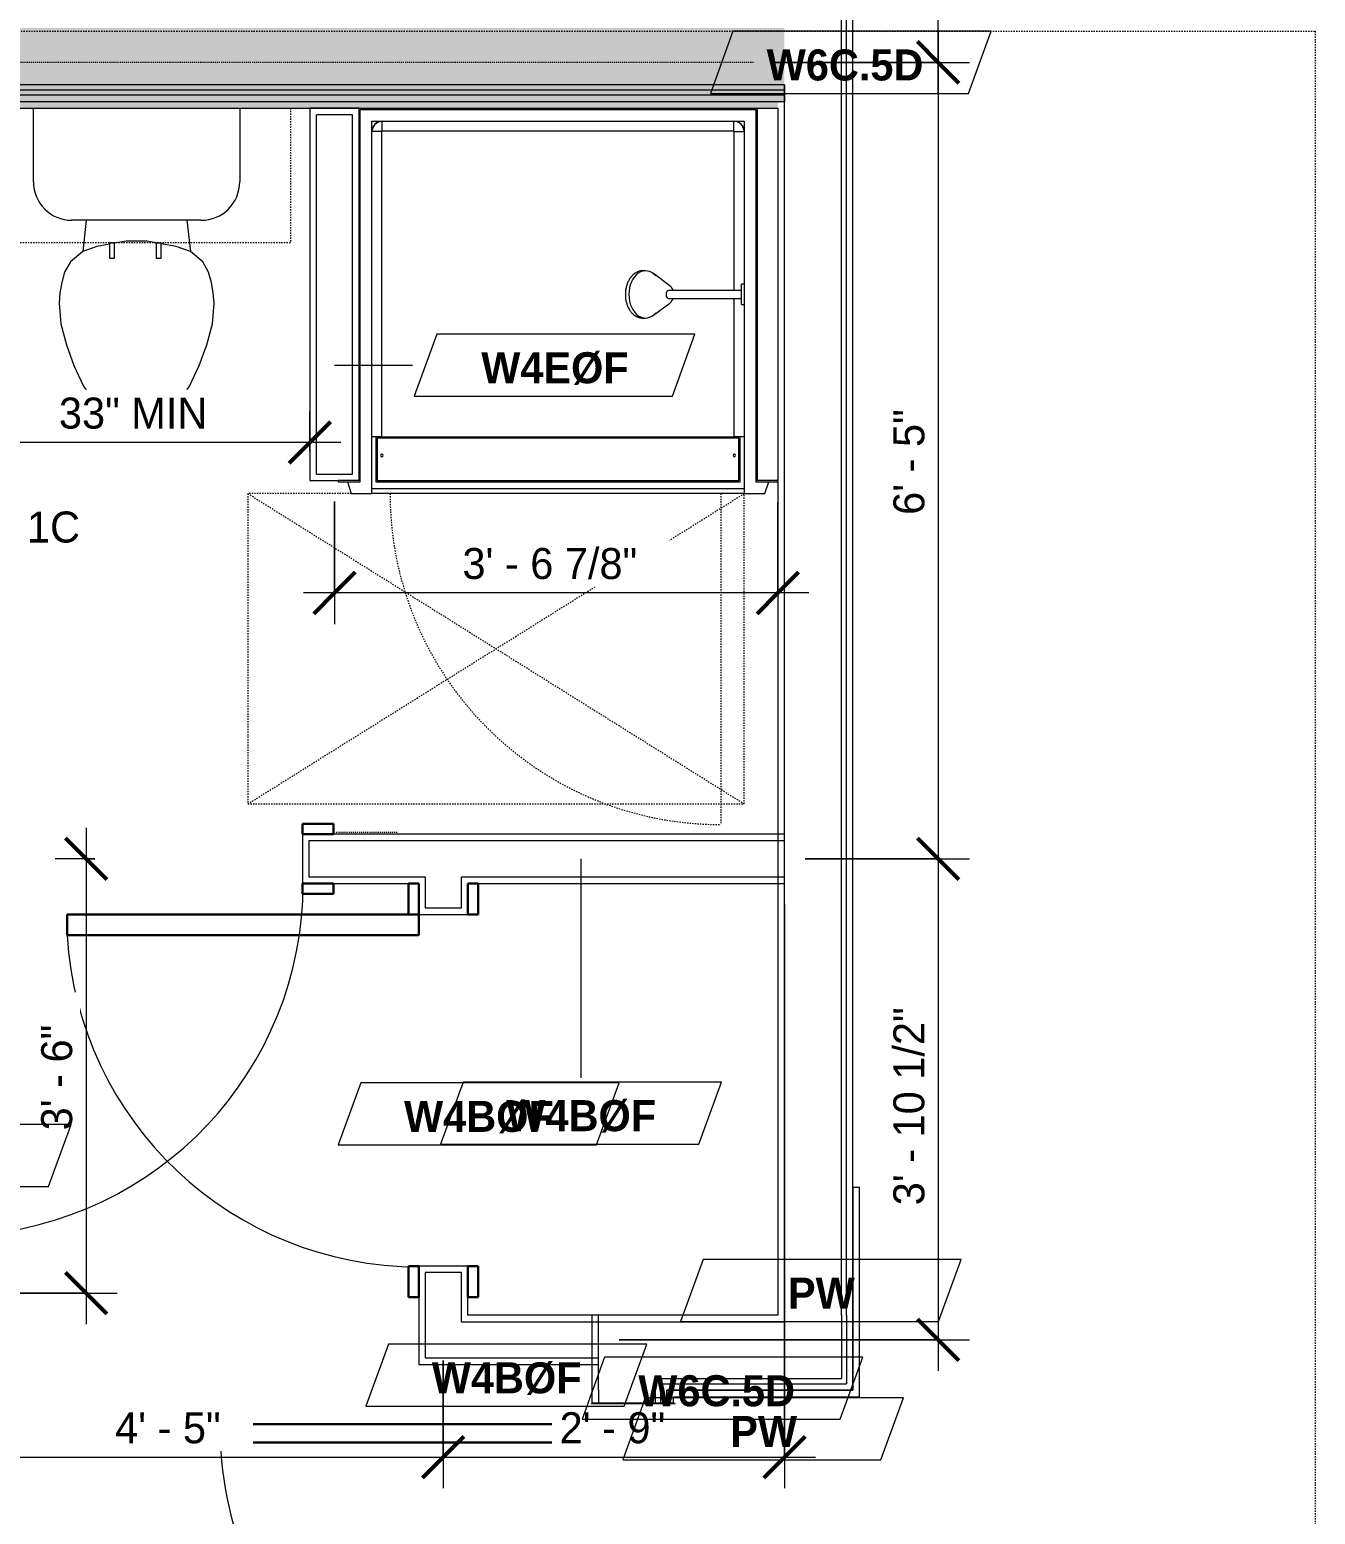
# Model space of a CAD drawing. Header units: inches. Extents: x -4010 to -1814, y 9846 to 12241.
# Drawn here: x -3559.7 to -3435.3, y 10697.8 to 10841.3 of the extents above; entities that cross this region are included whole.
import ezdxf

# ---------------------------------------------------------------- set-up
doc = ezdxf.new("R2010")
doc.units = ezdxf.units.IN
doc.header["$MEASUREMENT"] = 0
for name, pattern in [('Dash', [0.25, 0.125, -0.125]), ('Dash 3_32_', [0.1875, 0.09375, -0.09375]), ('Dash_2_', [0.25, 0.125, -0.125])]:
    doc.linetypes.add(name, pattern=pattern)
for name, color, linetype, lineweight in [('0-1', 7, 'Continuous', 5), ('0-3', 8, 'Continuous', 9), ('A-ANNO-DIMS', 211, 'Continuous', 9), ('A-ANNO-DIMS-32', 211, 'Continuous', 9), ('A-DETL-1', 90, 'Dash 3_32_', 18), ('A-DOOR-1', 7, 'Continuous', 9), ('A-DOOR-2', 10, 'Continuous', 30), ('A-DOOR-3', 31, 'Continuous', 9), ('A-DOOR-4', 31, 'Continuous', 30), ('A-DOOR-FRAM-2', 10, 'Continuous', 30), ('A-DOOR-FRAM-3', 31, 'Continuous', 30), ('A-GENM', 5, 'Continuous', 9), ('A-GENM-HDLN', 13, 'Dash', 9), ('A-WALL', 113, 'Continuous', 18), ('A-WALL-2', 250, 'Continuous', 18), ('A-WALL-3', 113, 'Continuous', 9), ('A-WALL-IDEN', 211, 'Continuous', 9), ('G-ANNO-SYMB-3', 111, 'Continuous', 9), ('G-ANNO-SYMB-4', 111, 'Dash_2_', 9), ('I-WALL-1', 21, 'Continuous', 18), ('I-WALL-2', 241, 'Continuous', 5), ('I-WALL-3', 7, 'Continuous', 9), ('I-WALL-4', 2, 'Continuous', 9), ('P-SANR-FIXT', 6, 'Continuous', 9), ('P-SANR-FIXT-HDLN', 131, 'Dash', 9), ('Q-CASE', 31, 'Continuous', 9), ('Q-CASE-1', 31, 'Dash', 9)]:
    doc.layers.add(name, color=color, linetype=linetype, lineweight=lineweight)
doc.styles.add('Century Gothic', font='ufonts.com_century-gothic.ttf', dxfattribs={"height": 3})
doc.styles.add('Century Gothic_B_1', font='GOTHICB.TTF', dxfattribs={"height": 3})
doc.dimstyles.new('OD_1__HACK_2_1', dxfattribs={"dimscale": 12, "dimtxt": 3.132505, "dimasz": 0.333333, "dimexe": 0.25, "dimexo": 0.166667, "dimgap": 0.041667, "dimtad": 1, "dimdec": 4, "dimrnd": 0.0625, "dimzin": 3, "dimdsep": 46, "dimlunit": 4, "dimtxsty": 'Century Gothic', "dimblk1": 'OBLIQUE', "dimblk2": 'OBLIQUE', "dimsah": 1, "dimcen": 0.09, "dimdle": 0.25, "dimazin": 0, "dimtfac": 1, "dimtdec": 4, "dimtix": 1, "dimtmove": 0, "dimatfit": 3, "dimfxl": 1, "dimtvp": 1, "dimtfill": 1, "dimfrac": 2, "dimtolj": 1, "dimtzin": 0, "dimarcsym": 2})

# ---------------------------------------------------------------- blocks, each defined once
blk = doc.blocks.new('HOLLOW METAL - UNIT DOOR-2191978-UNIT PLANS - 2ND _ 3RD FLOOR')
at = {"layer": 'A-DOOR-1'}
blk.add_arc((18, 3.875), 36, 90, 180, dxfattribs=at)
at = {"layer": 'A-DOOR-2'}
for p, q in [((18, 39.875), (16.25, 39.875)), ((16.25, 39.875), (16.25, 3.875)), ((18, 3.875), (18, 39.875)), ((16.25, 3.875), (18, 3.875))]:
    blk.add_line(p, q, dxfattribs=at)
at = {"layer": 'A-DOOR-FRAM-2'}
for p, q in [((-18, 3.875), (-20, 3.875)), ((-20, 3.875), (-20, -4.125)), ((-18, 1.9375), (-18, 3.875)), ((18, 3.875), (18, 1.9375)), ((20, 3.875), (18, 3.875)), ((20, -4.125), (20, 3.875)), ((-17.375, 1.9375), (-18, 1.9375)), ((-17.375, -2.1875), (-17.375, 1.9375)), ((18, 1.9375), (17.375, 1.9375)), ((17.375, 1.9375), (17.375, -2.1875)), ((-18, -4.125), (-18, -2.1875)), ((-18, -2.1875), (-17.375, -2.1875)), ((17.375, -2.1875), (18, -2.1875)), ((18, -2.1875), (18, -4.125)), ((-20, -4.125), (-18, -4.125)), ((18, -4.125), (20, -4.125))]:
    blk.add_line(p, q, dxfattribs=at)
blk = doc.blocks.new('CTR - 1st Phase - Common Walls_rvt-1-UNIT PLANS - 2ND _ 3RD FLOOR')
at = {"layer": 'I-WALL-1'}
blk.add_hatch(color=256, dxfattribs=at).paths.add_polyline_path([(-3487.3, 10833.75), (-3487.3, 10834.38), (-3852.47, 10834.38), (-3852.47, 10833.75), (-3489.32, 10833.75)], flags=0)
at = {"layer": 'I-WALL-2'}
for points in [[(-3487.3, 10836), (-3486.67, 10836), (-3486.67, 10841.5), (-3852.47, 10841.5), (-3852.47, 10836), (-3494.85, 10836)], [(-3487.3, 10835.5), (-3486.67, 10835.5), (-3486.67, 10836), (-3852.47, 10836), (-3852.47, 10835.5), (-3494.85, 10835.5)], [(-3486.67, 10835), (-3486.67, 10835.5), (-3852.47, 10835.5), (-3852.47, 10835), (-3487.3, 10835)], [(-3486.67, 10834.38), (-3486.67, 10835), (-3852.47, 10835), (-3852.47, 10834.38), (-3487.3, 10834.38)]]:
    blk.add_hatch(color=256, dxfattribs=at).paths.add_polyline_path(points, flags=0)
at = {"layer": 'A-WALL-2'}
for p, q in [((-3481.17, 10717.06), (-3481.17, 10959.31)), ((-3480.67, 10717.06), (-3480.67, 10959.31)), ((-3487.3, 10836), (-3852.47, 10836)), ((-3486.67, 10836), (-3487.3, 10836)), ((-3486.67, 10836), (-3486.67, 10835.5)), ((-3486.67, 10835.5), (-3486.67, 10836)), ((-3487.3, 10835.5), (-3852.47, 10835.5)), ((-3487.3, 10835), (-3852.47, 10835)), ((-3486.67, 10835.5), (-3487.3, 10835.5)), ((-3486.67, 10835), (-3487.3, 10835)), ((-3486.67, 10835.5), (-3486.67, 10835)), ((-3486.67, 10835), (-3486.67, 10835.5)), ((-3486.67, 10835), (-3486.67, 10834.38)), ((-3486.67, 10834.38), (-3486.67, 10835)), ((-3487.3, 10834.38), (-3852.47, 10834.38)), ((-3486.67, 10834.38), (-3487.3, 10834.38)), ((-3486.67, 10717.06), (-3486.67, 10834.38)), ((-3486.67, 10717.06), (-3486.67, 10716.44)), ((-3481.17, 10717.06), (-3481.17, 10716.44)), ((-3480.67, 10717.06), (-3480.67, 10710.94)), ((-3504.67, 10716.44), (-3486.67, 10716.44)), ((-3504.67, 10710.94), (-3504.67, 10716.44)), ((-3481.17, 10716.44), (-3481.17, 10710.94)), ((-3504.67, 10709.81), (-3504.67, 10710.94)), ((-3504.67, 10709.81), (-3504.67, 10708.53)), ((-3499.17, 10710.94), (-3481.17, 10710.94)), ((-3499.17, 10710.44), (-3499.17, 10710.94)), ((-3499.17, 10709.81), (-3499.17, 10710.44)), ((-3499.17, 10709.81), (-3499.17, 10708.53)), ((-3498.67, 10710.44), (-3480.67, 10710.44)), ((-3498.67, 10709.81), (-3498.67, 10710.44)), ((-3498.67, 10709.81), (-3498.67, 10708.53)), ((-3480.67, 10710.94), (-3480.67, 10710.44))]:
    blk.add_line(p, q, dxfattribs=at)
at = {"layer": 'I-WALL-3'}
for p, q in [((-3480.05, 10717.06), (-3480.05, 10959.31)), ((-3852.47, 10833.75), (-3527.82, 10833.75)), ((-3489.32, 10833.75), (-3487.3, 10833.75)), ((-3487.3, 10833.75), (-3487.3, 10797.75)), ((-3487.3, 10797.63), (-3487.3, 10717.06)), ((-3479.42, 10729.41), (-3480.05, 10729.41)), ((-3480.05, 10729.41), (-3480.05, 10709.81)), ((-3479.42, 10709.81), (-3479.42, 10729.41)), ((-3487.3, 10717.06), (-3505.3, 10717.06)), ((-3505.3, 10717.06), (-3505.3, 10716.44)), ((-3480.05, 10710.44), (-3480.05, 10717.06)), ((-3505.3, 10716.44), (-3505.3, 10709.81)), ((-3505.3, 10709.81), (-3505.3, 10708.53)), ((-3498.05, 10709.81), (-3480.05, 10709.81)), ((-3498.05, 10708.53), (-3498.05, 10709.81)), ((-3480.05, 10709.81), (-3498.05, 10709.81)), ((-3498.05, 10709.81), (-3498.05, 10709.19)), ((-3480.05, 10709.81), (-3480.05, 10710.44)), ((-3479.42, 10709.19), (-3479.42, 10709.81)), ((-3498.05, 10709.19), (-3498.05, 10708.53)), ((-3497.42, 10709.19), (-3479.42, 10709.19)), ((-3497.42, 10708.53), (-3497.42, 10709.19))]:
    blk.add_line(p, q, dxfattribs=at)
at = {"layer": '0-3', "rotation": 89.99999999999123}
blk.add_blockref('HOLLOW METAL - UNIT DOOR-2191978-UNIT PLANS - 2ND _ 3RD FLOOR', (-3501.42, 10688.53), dxfattribs=at)
blk = doc.blocks.new('SWING - SINGLE - FLUSH - 2-10 x 6-8 - PRIVACY-3199407-UNIT PLANS - 2ND _ 3RD FLOOR')
at = {"layer": 'A-DOOR-3'}
blk.add_arc((17, 2.37), 34.07, 93.3657, 180, dxfattribs=at)
at = {"layer": 'A-DOOR-4'}
for p, q in [((15, 2.37), (15, 36.38)), ((17, 36.38), (15, 36.38)), ((17, 2.37), (17, 36.38)), ((17, 2.37), (15, 2.37))]:
    blk.add_line(p, q, dxfattribs=at)
at = {"layer": 'A-DOOR-FRAM-3'}
for p, q in [((-17, 3.37), (-20, 3.37)), ((-20, 3.37), (-20, 2.37)), ((-17, 2.37), (-17, 3.37)), ((20, 3.37), (17, 3.37)), ((17, 3.37), (17, 2.37)), ((20, 2.37), (20, 3.37)), ((-20, 2.37), (-17, 2.37)), ((17, 2.37), (20, 2.37)), ((-17, -2.38), (-20, -2.38)), ((-20, -2.38), (-20, -3.38)), ((-17, -3.38), (-17, -2.38)), ((20, -2.38), (17, -2.38)), ((17, -2.38), (17, -3.38)), ((20, -3.38), (20, -2.38)), ((-20, -3.38), (-17, -3.38)), ((17, -3.38), (20, -3.38))]:
    blk.add_line(p, q, dxfattribs=at)
blk = doc.blocks.new('SWING - SINGLE - FLUSH - 2-10 x 6-8 - PRIVACY-3928387-UNIT PLANS - 2ND _ 3RD FLOOR')
at = {"layer": 'A-DOOR-3'}
blk.add_arc((17, 2.37), 34.07, 93.3657, 180, dxfattribs=at)
at = {"layer": 'A-DOOR-4'}
for p, q in [((15, 2.37), (15, 36.38)), ((17, 36.38), (15, 36.38)), ((17, 2.37), (17, 36.38)), ((17, 2.37), (15, 2.37))]:
    blk.add_line(p, q, dxfattribs=at)
at = {"layer": 'A-DOOR-FRAM-3'}
for p, q in [((-17, 3.37), (-20, 3.37)), ((-20, 3.37), (-20, 2.37)), ((-17, 2.37), (-17, 3.37)), ((20, 3.37), (17, 3.37)), ((17, 3.37), (17, 2.37)), ((20, 2.37), (20, 3.37)), ((-20, 2.37), (-17, 2.37)), ((17, 2.37), (20, 2.37)), ((-17, -2.38), (-20, -2.38)), ((-20, -2.38), (-20, -3.38)), ((-17, -3.38), (-17, -2.38)), ((20, -2.38), (17, -2.38)), ((17, -2.38), (17, -3.38)), ((20, -3.38), (20, -2.38)), ((-20, -3.38), (-17, -3.38)), ((17, -3.38), (20, -3.38))]:
    blk.add_line(p, q, dxfattribs=at)
blk = doc.blocks.new('Toilet-Domestic-3D - Toilet-Domestic-3D-1352612-UNIT PLANS - 2ND _ 3RD FLOOR')
at = {"layer": 'P-SANR-FIXT'}
for p, q in [((-9.98, 11.75), (-9.98, 18.86)), ((9.98, 18.86), (9.98, 11.75)), ((6.25, 8.02), (-6.25, 8.02)), ((-4.86, 8.02), (-5.21, 5)), ((4.86, 8.02), (5.21, 5)), ((-1, 6), (-2.13, 5.8)), ((1, 6), (-1, 6)), ((1.89, 5.84), (1, 6)), ((3.84, 5.5), (2.37, 5.76)), ((-5.21, 5), (-6.4, 4)), ((-3.84, 5.5), (-5.21, 5)), ((-2.61, 5.72), (-3.84, 5.5)), ((5.21, 5), (3.84, 5.5)), ((6.4, 4), (5.21, 5)), ((-6.97, 3), (-7.24, 2)), ((-6.4, 4), (-6.97, 3)), ((6.97, 3), (6.4, 4)), ((7.24, 2), (6.97, 3)), ((-7.24, 2), (-7.41, 1)), ((7.41, 1), (7.24, 2)), ((-7.41, 1), (-7.5, 0)), ((-7.5, 0), (-7.33, -1.99)), ((7.33, -1.99), (7.5, 0)), ((7.5, 0), (7.41, 1)), ((-7.33, -1.99), (-6.79, -4)), ((6.79, -4), (7.33, -1.99)), ((-6.79, -4), (-6.06, -6)), ((6.06, -6), (6.79, -4)), ((-6.06, -6), (-5.13, -8)), ((5.13, -8), (6.06, -6)), ((-5.13, -8), (-3.74, -10)), ((3.74, -10), (5.13, -8)), ((-3.74, -10), (-2.74, -11)), ((2.74, -11), (3.74, -10)), ((-2.74, -11), (-1.87, -11.5)), ((1.87, -11.5), (2.74, -11)), ((-1.87, -11.5), (-0.5, -12)), ((-0.5, -12), (0.5, -12)), ((0.5, -12), (1.87, -11.5))]:
    blk.add_line(p, q, dxfattribs=at)
for centre, start, end in [((-6.25, 11.75), 180, 270), ((6.25, 11.75), 270, 360)]:
    blk.add_arc(centre, 3.73, start, end, dxfattribs=at)
blk = doc.blocks.new('ADA Clearances - 30_x48_-3255449-UNIT PLANS - 2ND _ 3RD FLOOR')
at = {"layer": 'A-GENM-HDLN'}
for p, q in [((15, -24), (-15, 24)), ((-15, -24), (15, 24)), ((15, 24), (-15, 24)), ((15, -24), (15, 24)), ((-15, -14), (-15, -24)), ((-15, -24), (15, -24))]:
    blk.add_line(p, q, dxfattribs=at)
blk = doc.blocks.new('300 Series Wall Hung Cabinet_326 - 30_-2909953-UNIT PLANS - 2ND _ 3RD FLOOR')
at = {"layer": 'Q-CASE'}
for p, q in [((-2.01, 14.69), (-2.5, 14.69)), ((-2.5, 14.69), (-2.5, 13.19)), ((-2.01, 13.19), (-2.01, 14.69)), ((2.49, 14.69), (2, 14.69)), ((2, 14.69), (2, 13.19)), ((2.49, 13.19), (2.49, 14.69)), ((-2.01, 13.19), (-2.5, 13.19)), ((2.49, 13.19), (2, 13.19))]:
    blk.add_line(p, q, dxfattribs=at)
at = {"layer": 'Q-CASE-1'}
for p, q in [((-15, 0.19), (-15, 13.19)), ((-15, 13.19), (15, 13.19)), ((15, 13.19), (15, 0.19)), ((15, 0.19), (-15, 0.19))]:
    blk.add_line(p, q, dxfattribs=at)
blk = doc.blocks.new('4LBS24238A75FTB_V2 - 4LBS24238A75FTB_V2-3746186-UNIT PLANS - 2ND _ 3RD FLOOR')
at = {"layer": 'P-SANR-FIXT'}
for p, q in [((0, -0.5), (38.5, -0.5)), ((0, -36.5), (0, -0.5)), ((0.12, -36.62), (0.12, -0.63)), ((0.12, -0.63), (38.38, -0.63)), ((38.38, -0.63), (38.38, -36.62)), ((38.5, -0.5), (38.5, -36.5)), ((1.25, -37.75), (1.25, -1.75)), ((1.25, -1.75), (37.25, -1.75)), ((1.3, -2.43), (1.28, -2.51)), ((1.42, -2.2), (1.4, -2.23)), ((1.58, -2.01), (1.51, -2.08)), ((1.73, -1.9), (1.7, -1.92)), ((2.01, -1.78), (1.93, -1.8)), ((2.2, -32.27), (2.2, -2.75)), ((2.25, -1.77), (2.25, -1.75)), ((36.25, -1.77), (2.25, -1.77)), ((36.25, -2.7), (2.25, -2.7)), ((36.25, -1.77), (36.25, -1.75)), ((36.3, -18.11), (36.3, -2.75)), ((36.57, -1.8), (36.49, -1.78)), ((36.8, -1.92), (36.77, -1.9)), ((36.99, -2.08), (36.92, -2.01)), ((37.1, -2.23), (37.08, -2.2)), ((37.22, -2.51), (37.2, -2.43)), ((37.25, -1.75), (37.25, -17.52)), ((36.3, -32.27), (36.3, -18.89)), ((37.25, -19.48), (37.25, -37.75)), ((1.62, -32.27), (1.62, -36.62)), ((36.75, -32.38), (1.75, -32.38)), ((1.75, -32.38), (1.75, -36.5)), ((2.2, -32.27), (36.3, -32.27)), ((36.75, -36.5), (36.75, -32.38)), ((36.88, -36.62), (36.88, -32.27)), ((0, -36.5), (-2.02, -36.5)), ((-2.02, -36.5), (-2.02, -36.62)), ((-2.02, -36.62), (0.12, -36.62)), ((-1.13, -36.62), (-0.75, -37.75)), ((1.25, -37.25), (37.25, -37.25)), ((1.25, -37.75), (1.25, -37.25)), ((1.62, -36.62), (36.88, -36.62)), ((1.75, -36.5), (36.75, -36.5)), ((37.25, -37.25), (37.25, -37.75)), ((38.38, -36.62), (40.52, -36.62)), ((40.52, -36.5), (38.5, -36.5)), ((39.25, -37.75), (39.63, -36.62)), ((40.52, -36.62), (40.52, -36.5)), ((-0.75, -37.75), (1.25, -37.75)), ((37.25, -37.75), (1.25, -37.75)), ((37.25, -37.75), (39.25, -37.75))]:
    blk.add_line(p, q, dxfattribs=at)
for centre, radius, start, end in [((2.25, -2.75), 1, 90, 180), ((36.25, -2.75), 1, 0, 90), ((2.2, -34.06), 0.125, 0, 180), ((2.2, -34.06), 0.125, 180, 0), ((36.3, -34.06), 0.125, 0, 180), ((36.3, -34.06), 0.125, 180, 0)]:
    blk.add_arc(centre, radius, start, end, dxfattribs=at)
for centre, start_param, end_param in [((2.2, -32.28), 1.570796, 3.141593), ((36.3, -32.28), 0, 1.570796)]:
    blk.add_ellipse(centre, major_axis=(0.95, 0), ratio=0.019505, start_param=start_param, end_param=end_param, dxfattribs=at)
for points, knots in [([(2.25, -1.77), (2.18, -1.77), (2.05, -1.78), (1.8, -1.86), (1.52, -2.04), (1.34, -2.32), (1.26, -2.57), (1.25, -2.7), (1.25, -2.77)], [0, 0, 0, 0, 0.125, 0.25, 0.5, 0.75, 0.875, 1, 1, 1, 1]), ([(1.38, -2.25), (1.41, -2.21), (1.47, -2.12), (1.54, -2.04), (1.59, -2)], [-0.6665731, -0.6665731, -0.6665731, -0.6665731, -0.5714286, -0.4611793, -0.4611793, -0.4611793, -0.4611793]), ([(1.75, -1.88), (1.77, -1.87), (1.86, -1.82), (2.03, -1.77), (2.17, -1.75), (2.25, -1.75)], [-0.3333068, -0.3333068, -0.3333068, -0.3333068, -0.2857143, -0.1428571, 0, 0, 0, 0]), ([(2.25, -2.7), (2.24, -2.7), (2.24, -2.7), (2.23, -2.7), (2.22, -2.71), (2.22, -2.71), (2.21, -2.72), (2.21, -2.73), (2.2, -2.74), (2.2, -2.74), (2.2, -2.75), (2.2, -2.75)], [-1, -1, -1, -1, -0.833333, -0.75, -0.666667, -0.583333, -0.416667, -0.333333, -0.208333, -0.083333, 0, 0, 0, 0]), ([(36.25, -1.75), (36.31, -1.75), (36.42, -1.76), (36.59, -1.8), (36.7, -1.85), (36.75, -1.88)], [-1, -1, -1, -1, -0.8928571, -0.7857143, -0.6666667, -0.6666667, -0.6666667, -0.6666667]), ([(37.25, -2.77), (37.25, -2.7), (37.24, -2.57), (37.16, -2.32), (36.98, -2.04), (36.7, -1.86), (36.45, -1.78), (36.32, -1.77), (36.25, -1.77)], [0, 0, 0, 0, 0.125, 0.25, 0.5, 0.75, 0.875, 1, 1, 1, 1]), ([(36.3, -2.75), (36.3, -2.74), (36.3, -2.74), (36.3, -2.73), (36.29, -2.72), (36.29, -2.72), (36.28, -2.71), (36.27, -2.71), (36.26, -2.7), (36.26, -2.7), (36.25, -2.7), (36.25, -2.7)], [-1, -1, -1, -1, -0.833333, -0.75, -0.666667, -0.583333, -0.416667, -0.333333, -0.208333, -0.083333, 0, 0, 0, 0]), ([(36.75, -1.88), (36.79, -1.91), (36.89, -1.97), (36.97, -2.05), (37.01, -2.1)], [-0.6665731, -0.6665731, -0.6665731, -0.6665731, -0.5714286, -0.4475924, -0.4475924, -0.4475924, -0.4475924]), ([(37.12, -2.25), (37.13, -2.27), (37.16, -2.33), (37.18, -2.38), (37.19, -2.42)], [-0.3333068, -0.3333068, -0.3333068, -0.3333068, -0.2857143, -0.2174647, -0.2174647, -0.2174647, -0.2174647])]:
    blk.add_open_spline(points, degree=3, knots=knots, dxfattribs=at)
for points in [[(1.25, -2.75), (1.25, -2.74), (1.25, -2.72), (1.25, -2.71)], [(2.2, -2.75), (2.12, -2.75), (1.95, -2.75), (1.72, -2.75), (1.52, -2.76), (1.37, -2.76), (1.27, -2.76), (1.25, -2.77), (1.25, -2.77)], [(1.35, -2.32), (1.36, -2.3), (1.37, -2.27), (1.38, -2.25)], [(1.63, -1.97), (1.67, -1.94), (1.71, -1.91), (1.75, -1.88)], [(2.25, -2.7), (2.25, -2.62), (2.25, -2.45), (2.25, -2.22), (2.25, -2.03), (2.25, -1.88), (2.25, -1.82), (2.25, -1.8)], [(36.25, -2.7), (36.25, -2.62), (36.25, -2.45), (36.25, -2.22), (36.25, -2.03), (36.25, -1.88), (36.25, -1.82), (36.25, -1.8)], [(36.3, -2.75), (36.38, -2.75), (36.55, -2.75), (36.78, -2.75), (36.98, -2.76), (37.13, -2.76), (37.23, -2.76), (37.25, -2.77), (37.25, -2.77)], [(37.04, -2.14), (37.07, -2.18), (37.09, -2.21), (37.12, -2.25)], [(37.25, -2.67), (37.25, -2.7), (37.25, -2.72), (37.25, -2.75)]]:
    blk.add_open_spline(points, degree=3, dxfattribs=at)
at = {"layer": 'P-SANR-FIXT-HDLN'}
blk.add_line((35, -37.75), (35, -69.75), dxfattribs=at)
blk.add_arc((35, -37.75), 32, 180, 270, dxfattribs=at)
blk = doc.blocks.new('Shower Head - Shower Head-3260035-UNIT PLANS - 2ND _ 3RD FLOOR')
at = {"layer": 'P-SANR-FIXT'}
for p, q in [((-2.28, 9.81), (-2.28, 9.54)), ((-2.02, 8.78), (-0.84, 7.19)), ((0.84, 7.19), (2.02, 8.78)), ((2.28, 9.54), (2.28, 9.81)), ((-0.39, 7.27), (-0.39, 6.01)), ((0.39, 6.01), (0.39, 7.27)), ((-0.98, 0.26), (-0.98, 0)), ((-0.98, 0.26), (0.98, 0.26)), ((0.98, 0), (-0.98, 0)), ((-0.39, 1), (-0.39, 0.26)), ((0.39, 0.26), (0.39, 1)), ((0.98, 0), (0.98, 0.26))]:
    blk.add_line(p, q, dxfattribs=at)
at = {"layer": 'P-SANR-FIXT', "flags": 128}
for points in [[(0, 11.49), (-0.09, 11.49), (-0.18, 11.48), (-0.27, 11.48), (-0.35, 11.47), (-0.44, 11.46), (-0.53, 11.44), (-0.62, 11.43), (-0.7, 11.41), (-0.79, 11.39), (-0.87, 11.36), (-0.95, 11.34), (-1.03, 11.31), (-1.11, 11.28), (-1.19, 11.25), (-1.26, 11.21), (-1.34, 11.17), (-1.41, 11.13), (-1.48, 11.09), (-1.55, 11.05), (-1.61, 11), (-1.68, 10.95), (-1.74, 10.9), (-1.8, 10.85), (-1.85, 10.8), (-1.9, 10.74), (-1.95, 10.69), (-2, 10.63), (-2.04, 10.57), (-2.08, 10.51), (-2.12, 10.44), (-2.15, 10.38), (-2.18, 10.31), (-2.21, 10.25), (-2.23, 10.18), (-2.25, 10.11), (-2.26, 10.04), (-2.27, 9.97), (-2.28, 9.9), (-2.28, 9.83), (-2.28, 9.81)], [(2.28, 9.81), (2.28, 9.88), (2.28, 9.95), (2.27, 10.02), (2.25, 10.09), (2.24, 10.16), (2.21, 10.23), (2.19, 10.3), (2.16, 10.36), (2.13, 10.43), (2.09, 10.49), (2.05, 10.55), (2.01, 10.61), (1.97, 10.67), (1.92, 10.73), (1.86, 10.79), (1.81, 10.84), (1.75, 10.89), (1.69, 10.94), (1.63, 10.99), (1.57, 11.04), (1.5, 11.08), (1.43, 11.12), (1.36, 11.16), (1.28, 11.2), (1.21, 11.24), (1.13, 11.27), (1.05, 11.3), (0.97, 11.33), (0.89, 11.36), (0.81, 11.38), (0.72, 11.4), (0.64, 11.42), (0.55, 11.44), (0.47, 11.45), (0.38, 11.46), (0.29, 11.47), (0.2, 11.48), (0.11, 11.49), (0.02, 11.49), (0, 11.49)], [(-0.84, 7.19), (-0.81, 7.16), (-0.79, 7.13), (-0.76, 7.1), (-0.73, 7.08), (-0.7, 7.05), (-0.68, 7.03), (-0.65, 7.01), (-0.62, 6.98), (-0.59, 6.97), (-0.56, 6.95), (-0.53, 6.93), (-0.49, 6.91), (-0.46, 6.9), (-0.43, 6.89), (-0.4, 6.87)], [(0.39, 6.87), (0.43, 6.88), (0.46, 6.9), (0.49, 6.91), (0.52, 6.93), (0.55, 6.94), (0.58, 6.96), (0.61, 6.98), (0.64, 7), (0.67, 7.03), (0.7, 7.05), (0.73, 7.07), (0.76, 7.1), (0.78, 7.13), (0.81, 7.16), (0.83, 7.19), (0.84, 7.19)], [(-0.39, 6.01), (-0.39, 5.81), (-0.39, 5.6), (-0.39, 5.38), (-0.39, 5.15), (-0.39, 4.92), (-0.39, 4.68), (-0.39, 4.43), (-0.39, 4.18), (-0.39, 3.93), (-0.39, 3.67), (-0.39, 3.4), (-0.39, 3.13), (-0.39, 2.86), (-0.39, 2.59), (-0.39, 2.31), (-0.39, 2.03), (-0.39, 1.75), (-0.39, 1.46), (-0.39, 1.18), (-0.39, 1)], [(0.39, 1), (0.39, 1.29), (0.39, 1.57), (0.39, 1.85), (0.39, 2.13), (0.39, 2.41), (0.39, 2.69), (0.39, 2.96), (0.39, 3.23), (0.39, 3.5), (0.39, 3.76), (0.39, 4.02), (0.39, 4.27), (0.39, 4.52), (0.39, 4.77), (0.39, 5), (0.39, 5.23), (0.39, 5.46), (0.39, 5.67), (0.39, 5.88), (0.39, 6.01)]]:
    blk.add_lwpolyline(points, dxfattribs=at)
at = {"layer": 'P-SANR-FIXT'}
for centre, major_axis, start_param, end_param in [((0, 9.54), (-2.28, 0), 4.712389, 6.956384), ((0, 9.54), (2.28, 0), 5.609987, 7.853982), ((0, 7.27), (-0.394, 0), 4.712389, 6.283185), ((0, 7.27), (-0.394, 0), 3.141593, 4.712389)]:
    blk.add_ellipse(centre, major_axis=major_axis, ratio=0.707107, start_param=start_param, end_param=end_param, dxfattribs=at)
blk = doc.blocks.new('DIMBLOCK269-UNIT PLANS - 2ND _ 3RD FLOOR')
at = {"layer": 'A-ANNO-DIMS-32'}
for p, q in [((-3519.67, 10712.69), (-3519.67, 10700.34)), ((-3519.67, 10703.34), (-3519.67, 10712.69)), ((-3572.67, 10701.81), (-3572.67, 10706.34)), ((-3572.67, 10703.34), (-3519.67, 10703.34)), ((-3572.67, 10703.34), (-3572.67, 10701.81))]:
    blk.add_line(p, q, dxfattribs=at)
at = {"layer": 'A-ANNO-DIMS-32', "lineweight": 50}
for p, q in [((-3572.67, 10703.34), (-3570.67, 10705.34)), ((-3519.67, 10703.34), (-3517.67, 10705.34)), ((-3572.67, 10703.34), (-3574.67, 10701.34)), ((-3519.67, 10703.34), (-3521.67, 10701.34))]:
    blk.add_line(p, q, dxfattribs=at)
at = {"layer": 'A-ANNO-DIMS-32', "color": 0, "insert": (-3551.42, 10707.69), "char_height": 3, "width": 12.5897, "attachment_point": 1, "line_spacing_factor": 0.984502, "style": 'Century Gothic', "bg_fill": 3, "box_fill_scale": 1.25, "bg_fill_color": 256, "bg_fill_true_color": 13158600, "bg_fill_transparency": 0}
blk.add_mtext('4\' - 5"', dxfattribs=at)
blk = doc.blocks.new('_Oblique')
at = {"color": 0, "linetype": 'ByBlock', "lineweight": -2}
blk.add_line((-0.5, -0.5), (0.5, 0.5), dxfattribs=at)
blk = doc.blocks.new('DIMBLOCK270-UNIT PLANS - 2ND _ 3RD FLOOR')
at = {"layer": 'A-ANNO-DIMS-32'}
for p, q in [((-3486.67, 10756.81), (-3486.67, 10700.34)), ((-3486.67, 10703.34), (-3486.67, 10756.81)), ((-3519.67, 10712.69), (-3519.67, 10700.34)), ((-3519.67, 10703.34), (-3519.67, 10712.69)), ((-3519.67, 10703.34), (-3483.67, 10703.34))]:
    blk.add_line(p, q, dxfattribs=at)
at = {"layer": 'A-ANNO-DIMS-32', "lineweight": 50}
for p, q in [((-3519.67, 10703.34), (-3517.67, 10705.34)), ((-3486.67, 10703.34), (-3484.67, 10705.34)), ((-3519.67, 10703.34), (-3521.67, 10701.34)), ((-3486.67, 10703.34), (-3488.67, 10701.34))]:
    blk.add_line(p, q, dxfattribs=at)
at = {"layer": 'A-ANNO-DIMS-32', "color": 0, "insert": (-3508.42, 10707.69), "char_height": 3, "width": 12.5897, "attachment_point": 1, "line_spacing_factor": 0.984502, "style": 'Century Gothic', "bg_fill": 3, "box_fill_scale": 1.25, "bg_fill_color": 256, "bg_fill_true_color": 13158600, "bg_fill_transparency": 0}
blk.add_mtext('2\' - 9"', dxfattribs=at)
blk = doc.blocks.new('DIMBLOCK271-UNIT PLANS - 2ND _ 3RD FLOOR')
at = {"layer": 'A-ANNO-DIMS-32'}
for p, q in [((-3554.22, 10764.19), (-3554.22, 10716.19)), ((-3553.39, 10761.19), (-3557.22, 10761.19)), ((-3554.22, 10761.19), (-3553.39, 10761.19)), ((-3570.67, 10719.19), (-3551.22, 10719.19)), ((-3554.22, 10719.19), (-3570.67, 10719.19))]:
    blk.add_line(p, q, dxfattribs=at)
at = {"layer": 'A-ANNO-DIMS-32', "lineweight": 50}
for p, q in [((-3554.22, 10761.19), (-3556.22, 10763.19)), ((-3554.22, 10761.19), (-3552.22, 10759.19)), ((-3554.22, 10719.19), (-3556.22, 10721.19)), ((-3554.22, 10719.19), (-3552.22, 10717.19))]:
    blk.add_line(p, q, dxfattribs=at)
at = {"layer": 'A-ANNO-DIMS-32', "color": 0, "insert": (-3558.57, 10734.94), "char_height": 3, "width": 12.5897, "attachment_point": 1, "rotation": 90, "line_spacing_factor": 0.984502, "style": 'Century Gothic', "bg_fill": 3, "box_fill_scale": 1.25, "bg_fill_color": 256, "bg_fill_true_color": 13158600, "bg_fill_transparency": 0}
blk.add_mtext('3\' - 6"', dxfattribs=at)
blk = doc.blocks.new('DIMBLOCK272-UNIT PLANS - 2ND _ 3RD FLOOR')
at = {"layer": 'A-ANNO-DIMS-32'}
for p, q in [((-3471.79, 10841.19), (-3471.79, 10761.19)), ((-3487.67, 10838.19), (-3468.79, 10838.19)), ((-3471.79, 10838.19), (-3487.67, 10838.19)), ((-3484.67, 10761.19), (-3468.79, 10761.19)), ((-3471.79, 10761.19), (-3484.67, 10761.19))]:
    blk.add_line(p, q, dxfattribs=at)
at = {"layer": 'A-ANNO-DIMS-32', "lineweight": 50}
for p, q in [((-3471.79, 10838.19), (-3473.79, 10840.19)), ((-3471.79, 10838.19), (-3469.79, 10836.19)), ((-3471.79, 10761.19), (-3473.79, 10763.19)), ((-3471.79, 10761.19), (-3469.79, 10759.19))]:
    blk.add_line(p, q, dxfattribs=at)
at = {"layer": 'A-ANNO-DIMS-32', "color": 0, "insert": (-3476.14, 10794.44), "char_height": 3, "width": 12.5897, "attachment_point": 1, "rotation": 90, "line_spacing_factor": 0.984502, "style": 'Century Gothic', "bg_fill": 3, "box_fill_scale": 1.25, "bg_fill_color": 256, "bg_fill_true_color": 13158600, "bg_fill_transparency": 0}
blk.add_mtext('6\' - 5"', dxfattribs=at)
blk = doc.blocks.new('DIMBLOCK273-UNIT PLANS - 2ND _ 3RD FLOOR')
at = {"layer": 'A-ANNO-DIMS-32', "lineweight": 50}
for p, q in [((-3471.79, 10761.19), (-3473.79, 10763.19)), ((-3471.79, 10761.19), (-3469.79, 10759.19)), ((-3471.79, 10714.69), (-3473.79, 10716.69)), ((-3471.79, 10714.69), (-3469.79, 10712.69))]:
    blk.add_line(p, q, dxfattribs=at)
at = {"layer": 'A-ANNO-DIMS-32'}
for p, q in [((-3484.67, 10761.19), (-3468.79, 10761.19)), ((-3471.79, 10761.19), (-3484.67, 10761.19)), ((-3471.79, 10761.19), (-3471.79, 10711.69)), ((-3502.67, 10714.69), (-3468.79, 10714.69)), ((-3471.79, 10714.69), (-3502.67, 10714.69))]:
    blk.add_line(p, q, dxfattribs=at)
at = {"layer": 'A-ANNO-DIMS-32', "color": 0, "insert": (-3476.14, 10727.7), "char_height": 3, "width": 24.5827, "attachment_point": 1, "rotation": 90, "line_spacing_factor": 0.984502, "style": 'Century Gothic', "bg_fill": 3, "box_fill_scale": 1.25, "bg_fill_color": 256, "bg_fill_true_color": 13158600, "bg_fill_transparency": 0}
blk.add_mtext('3\' - 10 1/2"', dxfattribs=at)
blk = doc.blocks.new('DIMBLOCK278-UNIT PLANS - 2ND _ 3RD FLOOR')
at = {"layer": 'A-ANNO-DIMS-32', "lineweight": 50}
for p, q in [((-3471.79, 10915.19), (-3473.79, 10917.19)), ((-3471.79, 10915.19), (-3469.79, 10913.19)), ((-3471.79, 10838.19), (-3473.79, 10840.19)), ((-3471.79, 10838.19), (-3469.79, 10836.19))]:
    blk.add_line(p, q, dxfattribs=at)
at = {"layer": 'A-ANNO-DIMS-32'}
for p, q in [((-3484.67, 10915.19), (-3468.79, 10915.19)), ((-3471.79, 10915.19), (-3484.67, 10915.19)), ((-3471.79, 10835.19), (-3471.79, 10915.19)), ((-3487.67, 10838.19), (-3468.79, 10838.19)), ((-3471.79, 10838.19), (-3487.67, 10838.19))]:
    blk.add_line(p, q, dxfattribs=at)
at = {"layer": 'A-ANNO-DIMS-32', "color": 0, "insert": (-3476.14, 10871.44), "char_height": 3, "width": 12.5897, "attachment_point": 1, "rotation": 90, "line_spacing_factor": 0.984502, "style": 'Century Gothic', "bg_fill": 3, "box_fill_scale": 1.25, "bg_fill_color": 256, "bg_fill_true_color": 13158600, "bg_fill_transparency": 0}
blk.add_mtext('6\' - 5"', dxfattribs=at)
blk = doc.blocks.new('DIMBLOCK368-UNIT PLANS - 2ND _ 3RD FLOOR')
at = {"layer": 'A-ANNO-DIMS-32'}
for p, q in [((-3566.11, 10807.75), (-3566.11, 10798.44)), ((-3566.11, 10801.44), (-3566.11, 10807.75)), ((-3532.57, 10800.61), (-3532.57, 10804.44)), ((-3529.57, 10801.44), (-3569.11, 10801.44)), ((-3532.57, 10801.44), (-3532.57, 10800.61))]:
    blk.add_line(p, q, dxfattribs=at)
at = {"layer": 'A-ANNO-DIMS-32', "lineweight": 50}
for p, q in [((-3566.11, 10801.44), (-3564.11, 10803.44)), ((-3532.57, 10801.44), (-3530.57, 10803.44)), ((-3566.11, 10801.44), (-3568.11, 10799.44)), ((-3532.57, 10801.44), (-3534.57, 10799.44))]:
    blk.add_line(p, q, dxfattribs=at)
at = {"layer": 'A-ANNO-DIMS-32', "color": 0, "insert": (-3556.85, 10805.78), "char_height": 3, "width": 18.0194, "attachment_point": 1, "line_spacing_factor": 0.984502, "style": 'Century Gothic', "bg_fill": 3, "box_fill_scale": 1.25, "bg_fill_color": 256, "bg_fill_true_color": 13158600, "bg_fill_transparency": 0}
blk.add_mtext('33" MIN', dxfattribs=at)
blk = doc.blocks.new('DIMBLOCK388-UNIT PLANS - 2ND _ 3RD FLOOR')
at = {"layer": 'A-ANNO-DIMS-32'}
for p, q in [((-3530.2, 10795.75), (-3530.2, 10783.89)), ((-3530.2, 10786.89), (-3530.2, 10795.75)), ((-3487.3, 10795.63), (-3487.3, 10783.89)), ((-3487.3, 10786.89), (-3487.3, 10795.63)), ((-3484.3, 10786.89), (-3533.2, 10786.89))]:
    blk.add_line(p, q, dxfattribs=at)
at = {"layer": 'A-ANNO-DIMS-32', "lineweight": 50}
for p, q in [((-3530.2, 10786.89), (-3528.2, 10788.89)), ((-3487.3, 10786.89), (-3485.3, 10788.89)), ((-3530.2, 10786.89), (-3532.2, 10784.89)), ((-3487.3, 10786.89), (-3489.3, 10784.89))]:
    blk.add_line(p, q, dxfattribs=at)
at = {"layer": 'A-ANNO-DIMS-32', "color": 0, "insert": (-3517.82, 10791.24), "char_height": 3, "width": 21.7784, "attachment_point": 1, "line_spacing_factor": 0.984502, "style": 'Century Gothic', "bg_fill": 3, "box_fill_scale": 1.25, "bg_fill_color": 256, "bg_fill_true_color": 13158600, "bg_fill_transparency": 0}
blk.add_mtext('3\' - 6 7/8"', dxfattribs=at)
blk = doc.blocks.new('Wall Tag - Arch Wall-3956453-UNIT PLANS - 2ND _ 3RD FLOOR')
at = {"layer": 'A-WALL-IDEN'}
for p, q in [((-0.3561, 0.0937), (-0.4244, -0.0937)), ((0.4244, 0.0937), (-0.3561, 0.0937)), ((0.3561, -0.0937), (0.4244, 0.0937)), ((-0.4244, -0.0937), (0.3561, -0.0937))]:
    blk.add_line(p, q, dxfattribs=at)

msp = doc.modelspace()

# ---------------------------------------------------------------- linework, layer by layer
at = {"layer": 'A-DETL-1'}
for p, q in [((-3489.67374, 10838.1894), (-3615.67374, 10838.1894)), ((-3489.67374, 10838.1894), (-3615.67374, 10838.1894)), ((-3524.12304, 10763.7519), (-3530.12304, 10763.7519))]:
    msp.add_line(p, q, dxfattribs=at)
at = {"layer": 'A-WALL'}
for p, q in [((-3531.94765, 10798.3769), (-3531.94765, 10833.1269)), ((-3528.44765, 10833.1269), (-3531.94765, 10833.1269)), ((-3528.44765, 10798.3769), (-3528.44765, 10833.1269)), ((-3531.94765, 10798.3769), (-3528.44765, 10798.3769)), ((-3486.67374, 10762.9394), (-3532.67374, 10762.9394)), ((-3532.67374, 10762.9394), (-3532.67374, 10759.4394)), ((-3532.67374, 10759.4394), (-3521.42374, 10759.4394)), ((-3521.42374, 10759.4394), (-3521.42374, 10756.4394)), ((-3517.92374, 10759.4394), (-3486.67374, 10759.4394)), ((-3517.92374, 10756.4394), (-3517.92374, 10759.4394)), ((-3521.42374, 10756.4394), (-3517.92374, 10756.4394)), ((-3521.42374, 10721.1894), (-3521.42374, 10712.9394)), ((-3517.92374, 10721.1894), (-3521.42374, 10721.1894)), ((-3517.92374, 10716.4394), (-3517.92374, 10721.1894)), ((-3517.92374, 10716.4394), (-3504.67374, 10716.4394)), ((-3521.42374, 10712.9394), (-3504.67374, 10712.9394))]:
    msp.add_line(p, q, dxfattribs=at)
at = {"layer": 'A-WALL-3'}
for p, q in [((-3486.67374, 10763.5644), (-3533.29874, 10763.5644)), ((-3533.29874, 10763.5644), (-3533.29874, 10758.8144)), ((-3486.67374, 10758.8144), (-3486.67374, 10763.5644)), ((-3533.29874, 10758.8144), (-3522.04874, 10758.8144)), ((-3522.04874, 10758.8144), (-3522.04874, 10755.8144)), ((-3517.29874, 10758.8144), (-3486.67374, 10758.8144)), ((-3517.29874, 10755.8144), (-3517.29874, 10758.8144)), ((-3522.04874, 10755.8144), (-3517.29874, 10755.8144)), ((-3522.04874, 10721.8144), (-3522.04874, 10712.3144)), ((-3517.29874, 10721.8144), (-3522.04874, 10721.8144)), ((-3517.29874, 10717.0644), (-3517.29874, 10721.8144)), ((-3504.67374, 10717.0644), (-3517.29874, 10717.0644)), ((-3504.67374, 10712.3144), (-3504.67374, 10717.0644)), ((-3522.04874, 10712.3144), (-3504.67374, 10712.3144))]:
    msp.add_line(p, q, dxfattribs=at)
at = {"layer": 'G-ANNO-SYMB-4'}
for p, q in [((-3885.76566, 10841.1894), (-3435.32374, 10841.1894)), ((-3435.32374, 10841.1894), (-3435.32374, 10547.1894))]:
    msp.add_line(p, q, dxfattribs=at)
at = {"layer": 'I-WALL-4'}
for p, q in [((-3532.57265, 10833.7519), (-3532.57265, 10797.7519)), ((-3527.82265, 10833.7519), (-3532.57265, 10833.7519)), ((-3532.57265, 10797.7519), (-3529.84656, 10797.7519))]:
    msp.add_line(p, q, dxfattribs=at)

# ---------------------------------------------------------------- block references
at = {"layer": '0-1'}
msp.add_blockref('CTR - 1st Phase - Common Walls_rvt-1-UNIT PLANS - 2ND _ 3RD FLOOR', (0, 0), dxfattribs=at)
at = {"layer": 'A-DOOR-3'}
for name, p, rotation in [('SWING - SINGLE - FLUSH - 2-10 x 6-8 - PRIVACY-3199407-UNIT PLANS - 2ND _ 3RD FLOOR', (-3550.29874, 10761.1894), 180), ('SWING - SINGLE - FLUSH - 2-10 x 6-8 - PRIVACY-3928387-UNIT PLANS - 2ND _ 3RD FLOOR', (-3519.67374, 10738.8144), 89.99999999999199)]:
    msp.add_blockref(name, p, dxfattribs=dict(at, rotation=rotation))
at = {"layer": 'A-GENM', "rotation": 270.0000000001953}
msp.add_blockref('ADA Clearances - 30_x48_-3255449-UNIT PLANS - 2ND _ 3RD FLOOR', (-3514.57265, 10781.5019), dxfattribs=at)
at = {"layer": 'A-WALL-IDEN', "xscale": 31.99999999999999, "yscale": 31.99999999999999, "zscale": 31.99999999999999}
msp.add_blockref('Wall Tag - Arch Wall-3956453-UNIT PLANS - 2ND _ 3RD FLOOR', (-3508.90839, 10808.91815), dxfattribs=at)
at = {"layer": 'P-SANR-FIXT'}
for name, p in [('Toilet-Domestic-3D - Toilet-Domestic-3D-1352612-UNIT PLANS - 2ND _ 3RD FLOOR', (-3549.34194, 10814.89608)), ('4LBS24238A75FTB_V2 - 4LBS24238A75FTB_V2-3746186-UNIT PLANS - 2ND _ 3RD FLOOR', (-3527.82265, 10834.2519))]:
    msp.add_blockref(name, p, dxfattribs=at)
at = {"layer": 'P-SANR-FIXT', "rotation": 89.99999999999355}
msp.add_blockref('Shower Head - Shower Head-3260035-UNIT PLANS - 2ND _ 3RD FLOOR', (-3490.57265, 10815.7519), dxfattribs=at)
at = {"layer": 'Q-CASE', "rotation": 180}
msp.add_blockref('300 Series Wall Hung Cabinet_326 - 30_-2909953-UNIT PLANS - 2ND _ 3RD FLOOR', (-3549.46694, 10833.93481), dxfattribs=at)

# ---------------------------------------------------------------- texts
at = {"layer": 'A-WALL-IDEN', "insert": (-3516.00462, 10810.16568), "char_height": 3, "width": 17.069, "attachment_point": 1, "style": 'Century Gothic_B_1'}
msp.add_mtext('W4EØF', dxfattribs=at)
at = {"layer": 'G-ANNO-SYMB-3', "insert": (-3559.93985, 10794.76757), "char_height": 3, "width": 6.969, "attachment_point": 1, "style": 'Century Gothic'}
msp.add_mtext('1C', dxfattribs=at)

# ---------------------------------------------------------------- next in the draw order: dimensions: what is measured, and where the dimension line sits
at = {"layer": 'A-ANNO-DIMS'}
dim = msp.add_linear_dim(base=(-3566.11124, 10801.43834), p1=(-3532.57265, 10798.60992), p2=(-3566.11124, 10809.74731), text='33" MIN', dimstyle='OD_1__HACK_2_1', override={"dimpost": '<>', "dimfxl": 35.339475}, dxfattribs=at)
dim.commit()
dim.dimension.update_dxf_attribs({"geometry": 'DIMBLOCK368-UNIT PLANS - 2ND _ 3RD FLOOR', "text_midpoint": (-3549.34194, 10803.5138)})
for base, p1, p2, angle, override, picture, middle in [((-3554.22226, 10719.1894), (-3551.39384, 10761.1894), (-3572.67374, 10719.1894), 90, {"dimpost": '<>', "dimfxl": 47.083268}, 'DIMBLOCK271-UNIT PLANS - 2ND _ 3RD FLOOR', (-3556.29772, 10740.1894)), ((-3519.67374, 10703.34458), (-3572.67374, 10703.8144), (-3519.67374, 10714.6894), 0, {"dimpost": '<>', "dimfxl": 54.104211}, 'DIMBLOCK269-UNIT PLANS - 2ND _ 3RD FLOOR', (-3546.17374, 10705.42004))]:
    dim = msp.add_linear_dim(base=base, p1=p1, p2=p2, angle=angle, dimstyle='OD_1__HACK_2_1', override=override, dxfattribs=at)
    dim.commit()
    dim.dimension.update_dxf_attribs({"geometry": picture, "text_midpoint": middle})

# ---------------------------------------------------------------- next in the draw order: linework, layer by layer
at = {"layer": 'A-WALL-IDEN'}
msp.add_line((-3530.19765, 10808.91815), (-3522.64009, 10808.91815), dxfattribs=at)

# ---------------------------------------------------------------- next in the draw order: block references
at = {"layer": 'A-WALL-IDEN', "xscale": 31.99999999999999, "yscale": 31.99999999999999, "zscale": 31.99999999999999}
msp.add_blockref('Wall Tag - Arch Wall-3956453-UNIT PLANS - 2ND _ 3RD FLOOR', (-3569.25572, 10732.5019), dxfattribs=at)

# ---------------------------------------------------------------- next in the draw order: dimensions: what is measured, and where the dimension line sits
at = {"layer": 'A-ANNO-DIMS'}
dim = msp.add_linear_dim(base=(-3486.67374, 10703.34458), p1=(-3519.67374, 10714.6894), p2=(-3486.67374, 10758.8144), angle=0, dimstyle='OD_1__HACK_2_1', override={"dimpost": '<>', "dimfxl": 55.100051}, dxfattribs=at)
dim.commit()
dim.dimension.update_dxf_attribs({"geometry": 'DIMBLOCK270-UNIT PLANS - 2ND _ 3RD FLOOR', "text_midpoint": (-3503.17374, 10705.42004)})

# ---------------------------------------------------------------- next in the draw order: linework, layer by layer
at = {"layer": 'A-WALL-IDEN'}
msp.add_line((-3506.35836, 10761.1894), (-3506.35836, 10740.03255), dxfattribs=at)

# ---------------------------------------------------------------- next in the draw order: block references
at = {"layer": 'A-WALL-IDEN', "xscale": 31.99999999999999, "yscale": 31.99999999999999, "zscale": 31.99999999999999}
msp.add_blockref('Wall Tag - Arch Wall-3956453-UNIT PLANS - 2ND _ 3RD FLOOR', (-3488.73624, 10706.08388), dxfattribs=at)

# ---------------------------------------------------------------- next in the draw order: texts
at = {"layer": 'A-WALL-IDEN', "char_height": 3, "attachment_point": 1, "style": 'Century Gothic_B_1'}
for s, insert, width in [('W4BØF', (-3523.47164, 10737.79259), 17.372), ('W4BØF', (-3520.78399, 10712.51891), 17.372), ('PW', (-3491.91436, 10707.33141), 7.575)]:
    msp.add_mtext(s, dxfattribs=dict(at, insert=insert, width=width))

# ---------------------------------------------------------------- next in the draw order: dimensions: what is measured, and where the dimension line sits
at = {"layer": 'A-ANNO-DIMS'}
dim = msp.add_linear_dim(base=(-3471.79333, 10761.1894), p1=(-3489.67374, 10838.1894), p2=(-3486.67374, 10761.1894), angle=90, dimstyle='OD_1__HACK_2_1', override={"dimpost": '<>', "dimfxl": 77.058419}, dxfattribs=at)
dim.commit()
dim.dimension.update_dxf_attribs({"geometry": 'DIMBLOCK272-UNIT PLANS - 2ND _ 3RD FLOOR', "text_midpoint": (-3473.86879, 10799.6894)})

# ---------------------------------------------------------------- next in the draw order: dimensions: what is measured, and where the dimension line sits
for base, p1, p2, override, picture, middle in [((-3471.79333, 10915.1894), (-3489.67374, 10838.1894), (-3486.67374, 10915.1894), {"dimpost": '<>', "dimfxl": 77.058419}, 'DIMBLOCK278-UNIT PLANS - 2ND _ 3RD FLOOR', (-3473.86879, 10876.6894)), ((-3471.79333, 10714.6894), (-3486.67374, 10761.1894), (-3504.67374, 10714.6894), {"dimpost": '<>', "dimfxl": 49.86231}, 'DIMBLOCK273-UNIT PLANS - 2ND _ 3RD FLOOR', (-3474.035, 10737.9394))]:
    dim = msp.add_linear_dim(base=base, p1=p1, p2=p2, angle=90, dimstyle='OD_1__HACK_2_1', override=override, dxfattribs=at)
    dim.commit()
    dim.dimension.update_dxf_attribs({"geometry": picture, "text_midpoint": middle})
dim = msp.add_linear_dim(base=(-3530.19765, 10786.89031), p1=(-3487.29874, 10797.6269), p2=(-3530.19765, 10797.7519), dimstyle='OD_1__HACK_2_1', override={"dimpost": '<>', "dimfxl": 42.899091}, dxfattribs=at)
dim.commit()
dim.dimension.update_dxf_attribs({"geometry": 'DIMBLOCK388-UNIT PLANS - 2ND _ 3RD FLOOR', "text_midpoint": (-3508.74819, 10789.13198)})

# ---------------------------------------------------------------- next in the draw order: block references
at = {"layer": 'A-WALL-IDEN', "xscale": 31.99999999999999, "yscale": 31.99999999999999, "zscale": 31.99999999999999}
for p in [(-3480.25572, 10838.1894), (-3516.25572, 10736.54506), (-3506.35836, 10736.61454), (-3483.15425, 10719.45491), (-3513.56807, 10711.27138), (-3492.67374, 10710.02138)]:
    msp.add_blockref('Wall Tag - Arch Wall-3956453-UNIT PLANS - 2ND _ 3RD FLOOR', p, dxfattribs=at)

# ---------------------------------------------------------------- next in the draw order: texts
at = {"layer": 'A-WALL-IDEN', "char_height": 3, "attachment_point": 1, "style": 'Century Gothic_B_1'}
for s, insert, width in [('W6C.5D', (-3488.39133, 10839.43693), 19.594), ('W4BØF', (-3513.57428, 10737.86207), 17.372), ('PW', (-3486.33238, 10720.70244), 7.575), ('W6C.5D', (-3500.80934, 10711.26891), 19.594)]:
    msp.add_mtext(s, dxfattribs=dict(at, insert=insert, width=width))

doc.saveas('drawing.dxf')
